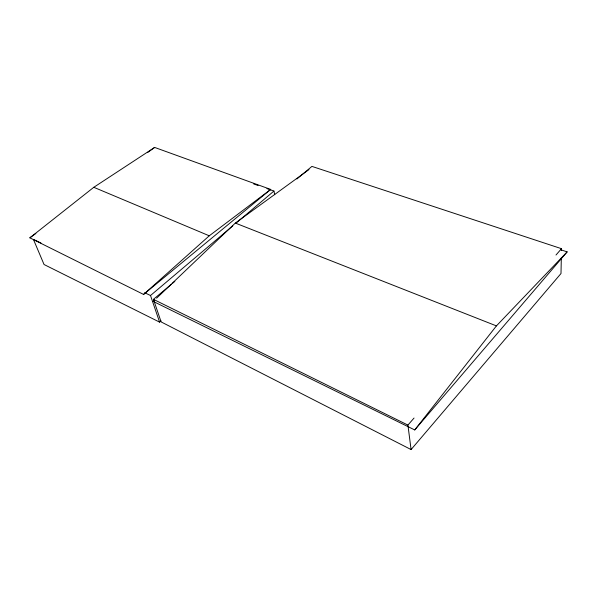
<?xml version="1.0" encoding="UTF-8"?>
<svg xmlns="http://www.w3.org/2000/svg" width="597" height="597" viewBox="0 0 597 597"><rect width="100%" height="100%" fill="white"/><g stroke="black" fill="none" stroke-linecap="round" stroke-linejoin="round"><path stroke-width="0.9" d="M561.314 257.882L561.001 273.516L411.079 449.571L161.115 321.91L153.451 299.336L171.294 284.366M561.464 250.524L561.501 248.688L311.91 166.391L296.925 178.966M154.578 300.119L153.228 301.403L414.728 429.937L496.42 325.895L567.15 251.874L560.949 249.837M414.728 429.937L567.15 251.874M411.079 449.571L407.923 425.079L414.042 418.049M555.994 255.009L561.501 248.688M156.593 298.194L235.33 223.069L309 169.578M143.578 294.433L209.263 235.8L270.71 189.428L154.638 147.429L93.796 187.294L29.85 237.83L143.578 294.433L270.71 189.428M33.417 239.382L44.051 264.516L159.593 322.134L160.996 320.91M144.661 292.702L150.511 295.515L232.808 225.875M236.352 222.875L273.948 191.055L274.724 194.697M153.228 301.403L154.653 300.201M172.72 283.165L174.861 281.374M29.85 237.83L35.865 233.472M147.877 152.332L154.638 147.429M253.71 183.966L258.113 185.51M266.911 188.592L273.948 191.055M235.33 223.069L496.42 325.895M93.796 187.294L209.263 235.8M34.253 239.785L40.939 242.994M153.451 299.336L407.923 425.079M150.511 295.515L159.593 322.134"/></g></svg>
